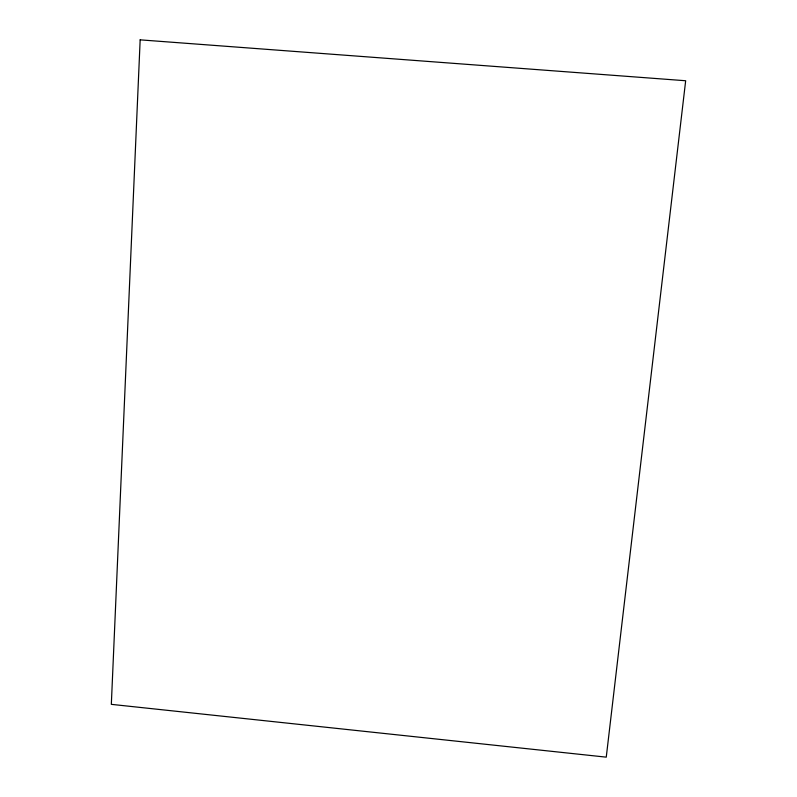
<?xml version="1.0" encoding="UTF-8"?>
<svg xmlns="http://www.w3.org/2000/svg" width="797" height="797" viewBox="0 0 797 797"><rect width="100%" height="100%" fill="white"/><g stroke="black" fill="none" stroke-linecap="round" stroke-linejoin="round"><path stroke-width="1.2" d="M140.162 39.85L111.331 704.349L606.258 757.15L685.669 80.746L140.162 39.85"/></g></svg>
